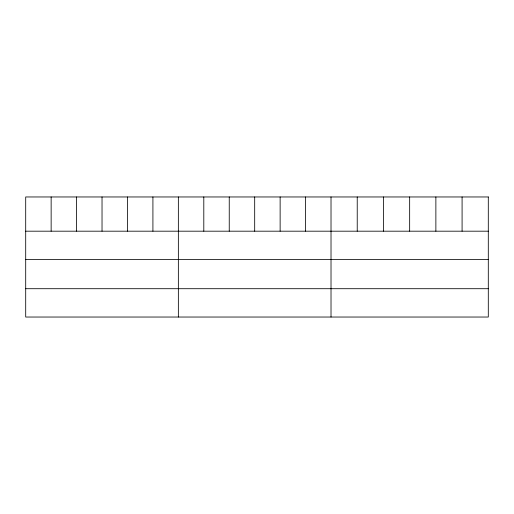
<?xml version="1.0" encoding="UTF-8"?>
<svg xmlns="http://www.w3.org/2000/svg" width="514" height="514" viewBox="0 0 514 514"><rect width="100%" height="100%" fill="white"/><g stroke="black" fill="none" stroke-linecap="round" stroke-linejoin="round"><path stroke-width="0.77" d="M25.7 231.184L488.3 231.184M25.7 259.519L488.3 259.519M25.7 288.707L488.3 288.707M462.086 196.965L462.086 231.184M435.872 196.965L435.872 231.184M409.658 196.965L409.658 231.184M383.444 196.965L383.444 231.184M357.23 196.965L357.23 231.184M331.016 196.965L331.016 317.035M305.573 196.965L305.573 231.184M280.13 196.965L280.13 231.184M254.687 196.965L254.687 231.184M229.244 196.965L229.244 231.184M203.801 196.965L203.801 231.184M178.358 196.965L178.358 317.035M152.915 196.965L152.915 231.184M127.472 196.965L127.472 231.184M102.029 196.965L102.029 231.184M76.586 196.965L76.586 231.184M51.143 196.965L51.143 231.184M488.3 196.965L25.7 196.965L25.7 317.035L488.3 317.035L488.3 196.965"/></g></svg>
